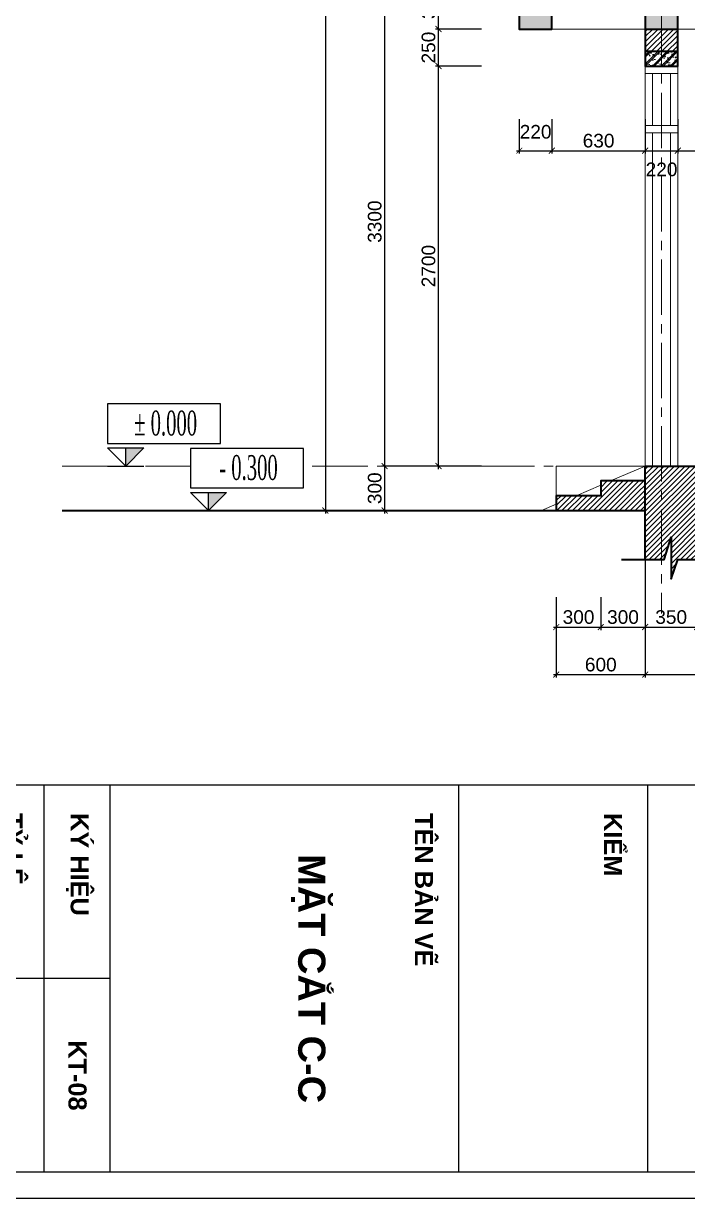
# Model space of a CAD drawing. Header units: millimetres. Extents: x 522695 to 636011, y 461124 to 505319.
# Drawn here: x 619213 to 623693, y 470134 to 478066 of the extents above; entities that cross this region are included whole.
import ezdxf
from ezdxf.enums import TextEntityAlignment as Align

# ---------------------------------------------------------------- set-up
doc = ezdxf.new("R2010")
doc.units = ezdxf.units.MM
doc.header["$LTSCALE"] = 500
doc.header["$MEASUREMENT"] = 0
doc.linetypes.add('CENTER2', pattern=[1.125, 0.75, -0.125, 0.125, -0.125])
doc.layers.get('0').update_dxf_attribs({"linetype": 'CONTINUOUS'})
doc.layers.get('DEFPOINTS').update_dxf_attribs({"color": 250, "linetype": 'CONTINUOUS'})
for name, color, linetype, lineweight in [('DH_CAT', 3, 'CONTINUOUS', 35), ('DH_HATCH', 250, 'CONTINUOUS', 5), ('DH_KTHUOC', 8, 'CONTINUOUS', 5), ('DH_NETMANH', 9, 'CONTINUOUS', 5), ('DH_NOITHAT', 252, 'CONTINUOUS', 9), ('DH_TEXT', 4, 'CONTINUOUS', 13), ('DH_TRUC', 251, 'CENTER2', 5), ('TEXT', 3, 'CONTINUOUS', 25)]:
    doc.layers.add(name, color=color, linetype=linetype, lineweight=lineweight)
doc.layers.add('E_Thay', color=33, linetype='CONTINUOUS')
doc.layers.add('IN', color=5, linetype='CONTINUOUS')
doc.styles.add('DH_ARIAL_B', font='arialbd.ttf')
doc.styles.add('DH_KITHUOC', font='arial.ttf')
doc.styles.add('ROMANSssss', font='vntimeh.shx', dxfattribs={"width": 0.55})
doc.dimstyles.new('DH_100s', dxfattribs={"dimtxt": 230, "dimasz": 100, "dimexe": 50, "dimexo": 0, "dimgap": 50, "dimtad": 1, "dimdec": 0, "dimzin": 0, "dimdsep": 46, "dimtxsty": 'DH_KITHUOC', "dimblk1": 'ARCHTICK', "dimblk2": 'ARCHTICK', "dimsah": 1, "dimcen": 90, "dimdle": 50, "dimclrd": 8, "dimclre": 8, "dimclrt": 4, "dimadec": 0, "dimazin": 0, "dimtfac": 100, "dimtdec": 0, "dimtofl": 0, "dimtmove": 2, "dimatfit": 3, "dimldrblk": 'ARCHTICK', "dimfxl": 1, "dimtolj": 2, "dimtzin": 0, "dimarcsym": 0})

# ---------------------------------------------------------------- blocks, each defined once
blk = doc.blocks.new('KHUNGTEN_A3')
at = {"color": 3}
blk.add_lwpolyline([(0, 14850), (21000, 14850), (21000, 0), (0, 0)], close=True, dxfattribs=at)
blk.add_lwpolyline([(379.8, 14704), (20854, 14704), (20854, 146), (379.8, 146)], close=True)
for points in [[(18720.5, 14704), (18720.5, 146)], [(18720.5, 4565.7), (20854, 4565.7)], [(18720.5, 3523.2), (20854, 3523.2)], [(18720.5, 1602.4), (20854, 1602.4)], [(19787.2, 1602.4), (19787.2, 146)], [(18720.5, 1238.3), (20854, 1238.3)]]:
    blk.add_lwpolyline(points)
at = {"layer": 'DH_TEXT', "char_height": 100, "attachment_point": 4, "style": 'DH_ARIAL_B'}
for s, insert, width in [('KIỂM', (18874.4, 4375.6), 1830.82), ('TÊN BẢN VẼ', (18874.4, 3333.1), 1830.82), ('KÝ HIỆU', (18874.4, 1422.8), 788.512), ('TỶ LỆ', (18874.4, 1058.7), 788.512)]:
    blk.add_mtext(s, dxfattribs=dict(at, insert=insert, width=width))
blk = doc.blocks.new('CosSan')
at = {"lineweight": 25}
blk.add_hatch(color=8, dxfattribs=at).paths.add_polyline_path([(160, 160), (0, 160), (0, 0)])
at = {"color": 8, "lineweight": 25}
for p, q in [((0, 0), (0, 160)), ((-160, 0), (160, 0))]:
    blk.add_line(p, q, dxfattribs=at)
blk.add_lwpolyline([(0, 0), (-160, 160), (160, 160)], close=True, dxfattribs=at)
at = {"color": 8}
blk.add_wipeout([(-161, 550), (-161, 200), (839, 200), (839, 550)], dxfattribs=at).dxf.layer = 'E_Thay'
at = {"color": 8, "lineweight": 25}
blk.add_lwpolyline([(-161, 200), (839, 200), (839, 550), (-161, 550)], close=True, dxfattribs=at)
at = {"layer": 'E_Thay', "color": 8, "lineweight": 25}
blk.add_line((-160, 160), (160, 160), dxfattribs=at)
at = {"style": 'ROMANSssss', "width": 0.55}
blk.add_attdef('%%P0,000', text='', height=220, dxfattribs=at).set_placement((353, 271), align=Align.CENTER)
blk = doc.blocks.new('_ARCHTICK')
at = {"color": 0, "linetype": 'ByBlock', "const_width": 0.15}
blk.add_lwpolyline([(-0.5, -0.5), (0.5, 0.5)], dxfattribs=at)
blk = doc.blocks.new('*D724')
at = {"layer": 'DEFPOINTS', "color": 0, "transparency": 16777216}
for p in [(621649.5, 475078.4), (622303.5, 475078.4), (622303.5, 474778.4)]:
    blk.add_point(p, dxfattribs=at)
at = {"layer": 'DH_KTHUOC', "color": 8, "lineweight": -2, "transparency": 16777216}
for p, q in [((622303.5, 475078.4), (621629.5, 475078.4)), ((621649.5, 474758.4), (621649.5, 475098.4)), ((622303.5, 474778.4), (621629.5, 474778.4))]:
    blk.add_line(p, q, dxfattribs=at)
at = {"layer": 'DH_KTHUOC', "color": 8, "lineweight": -2, "transparency": 16777216, "xscale": 40, "yscale": 40, "zscale": 40}
for p, rotation in [((621649.5, 475078.4), 90), ((621649.5, 474778.4), 270)]:
    blk.add_blockref('_ARCHTICK', p, dxfattribs=dict(at, rotation=rotation))
at = {"layer": 'DH_KTHUOC', "color": 4, "transparency": 16777216, "insert": (621582.5, 474928.4), "char_height": 92, "attachment_point": 5, "rotation": 90, "style": 'DH_KITHUOC'}
blk.add_mtext('\\A2;300', dxfattribs=at)
blk = doc.blocks.new('*D725')
at = {"layer": 'DEFPOINTS', "color": 0, "transparency": 16777216}
for p in [(622012.5, 477778.4), (622303.5, 477778.4), (622303.5, 475078.4)]:
    blk.add_point(p, dxfattribs=at)
at = {"layer": 'DH_KTHUOC', "color": 8, "lineweight": -2, "transparency": 16777216}
for p, q in [((622303.5, 477778.4), (621992.5, 477778.4)), ((622012.5, 475058.4), (622012.5, 477798.4)), ((622303.5, 475078.4), (621992.5, 475078.4))]:
    blk.add_line(p, q, dxfattribs=at)
at = {"layer": 'DH_KTHUOC', "color": 8, "lineweight": -2, "transparency": 16777216, "xscale": 40, "yscale": 40, "zscale": 40}
for p, rotation in [((622012.5, 477778.4), 90), ((622012.5, 475078.4), 270)]:
    blk.add_blockref('_ARCHTICK', p, dxfattribs=dict(at, rotation=rotation))
at = {"layer": 'DH_KTHUOC', "color": 4, "transparency": 16777216, "insert": (621945.5, 476428.4), "char_height": 92, "attachment_point": 5, "rotation": 90, "style": 'DH_KITHUOC'}
blk.add_mtext('\\A2;2700', dxfattribs=at)
blk = doc.blocks.new('*D726')
at = {"layer": 'DEFPOINTS', "color": 0, "transparency": 16777216}
for p in [(622012.5, 478028.4), (622303.5, 478028.4), (622303.5, 477778.4)]:
    blk.add_point(p, dxfattribs=at)
at = {"layer": 'DH_KTHUOC', "color": 8, "lineweight": -2, "transparency": 16777216}
for p, q in [((622303.5, 478028.4), (621992.5, 478028.4)), ((622012.5, 477758.4), (622012.5, 478048.4)), ((622303.5, 477778.4), (621992.5, 477778.4))]:
    blk.add_line(p, q, dxfattribs=at)
at = {"layer": 'DH_KTHUOC', "color": 8, "lineweight": -2, "transparency": 16777216, "xscale": 40, "yscale": 40, "zscale": 40}
for p, rotation in [((622012.5, 478028.4), 90), ((622012.5, 477778.4), 270)]:
    blk.add_blockref('_ARCHTICK', p, dxfattribs=dict(at, rotation=rotation))
at = {"layer": 'DH_KTHUOC', "color": 4, "transparency": 16777216, "insert": (621945.5, 477903.4), "char_height": 92, "attachment_point": 5, "rotation": 90, "style": 'DH_KITHUOC'}
blk.add_mtext('\\A2;250', dxfattribs=at)
blk = doc.blocks.new('*D727')
at = {"layer": 'DEFPOINTS', "color": 0, "transparency": 16777216}
for p in [(622012.5, 478378.4), (622303.5, 478378.4), (622303.5, 478028.4)]:
    blk.add_point(p, dxfattribs=at)
at = {"layer": 'DH_KTHUOC', "color": 8, "lineweight": -2, "transparency": 16777216}
for p, q in [((622012.5, 478008.4), (622012.5, 478398.4)), ((622303.5, 478378.4), (621992.5, 478378.4)), ((622303.5, 478028.4), (621992.5, 478028.4))]:
    blk.add_line(p, q, dxfattribs=at)
at = {"layer": 'DH_KTHUOC', "color": 8, "lineweight": -2, "transparency": 16777216, "xscale": 40, "yscale": 40, "zscale": 40}
for p, rotation in [((622012.5, 478378.4), 90), ((622012.5, 478028.4), 270)]:
    blk.add_blockref('_ARCHTICK', p, dxfattribs=dict(at, rotation=rotation))
at = {"layer": 'DH_KTHUOC', "color": 4, "transparency": 16777216, "insert": (621945.5, 478203.4), "char_height": 92, "attachment_point": 5, "rotation": 90, "style": 'DH_KITHUOC'}
blk.add_mtext('\\A2;350', dxfattribs=at)
blk = doc.blocks.new('*D746')
at = {"layer": 'DEFPOINTS', "color": 0, "transparency": 16777216}
for p in [(621649.5, 478378.4), (622303.5, 478378.4), (622303.5, 475078.4)]:
    blk.add_point(p, dxfattribs=at)
at = {"layer": 'DH_KTHUOC', "color": 8, "lineweight": -2, "transparency": 16777216}
for p, q in [((621649.5, 475058.4), (621649.5, 478398.4)), ((622303.5, 478378.4), (621629.5, 478378.4)), ((622303.5, 475078.4), (621629.5, 475078.4))]:
    blk.add_line(p, q, dxfattribs=at)
at = {"layer": 'DH_KTHUOC', "color": 8, "lineweight": -2, "transparency": 16777216, "xscale": 40, "yscale": 40, "zscale": 40}
for p, rotation in [((621649.5, 478378.4), 90), ((621649.5, 475078.4), 270)]:
    blk.add_blockref('_ARCHTICK', p, dxfattribs=dict(at, rotation=rotation))
at = {"layer": 'DH_KTHUOC', "color": 4, "transparency": 16777216, "insert": (621582.5, 476728.4), "char_height": 92, "attachment_point": 5, "rotation": 90, "style": 'DH_KITHUOC'}
blk.add_mtext('\\A2;3300', dxfattribs=at)
blk = doc.blocks.new('*D752')
at = {"layer": 'DEFPOINTS', "color": 0, "transparency": 16777216}
for p in [(622303.5, 493978.4), (621249.5, 474778.4), (622303.5, 474778.4)]:
    blk.add_point(p, dxfattribs=at)
at = {"layer": 'DH_KTHUOC', "color": 8, "lineweight": -2, "transparency": 16777216}
for p, q in [((622303.5, 493978.4), (621229.5, 493978.4)), ((621249.5, 493998.4), (621249.5, 474758.4)), ((622303.5, 474778.4), (621229.5, 474778.4))]:
    blk.add_line(p, q, dxfattribs=at)
at = {"layer": 'DH_KTHUOC', "color": 8, "lineweight": -2, "transparency": 16777216, "xscale": 40, "yscale": 40, "zscale": 40}
for p, rotation in [((621249.5, 493978.4), 90), ((621249.5, 474778.4), 270)]:
    blk.add_blockref('_ARCHTICK', p, dxfattribs=dict(at, rotation=rotation))
at = {"layer": 'DH_KTHUOC', "color": 4, "transparency": 16777216, "insert": (621182.5, 484378.4), "char_height": 92, "attachment_point": 5, "rotation": 90, "style": 'DH_KITHUOC'}
blk.add_mtext('\\A2;19200', dxfattribs=at)
blk = doc.blocks.new('*D759')
at = {"layer": 'DEFPOINTS', "color": 0, "transparency": 16777216}
for p in [(622557.9, 477421), (622777.9, 477421), (622777.9, 477207.5)]:
    blk.add_point(p, dxfattribs=at)
at = {"layer": 'DH_KTHUOC', "color": 8, "lineweight": -2, "transparency": 16777216}
for p, q in [((622557.9, 477421), (622557.9, 477187.5)), ((622777.9, 477421), (622777.9, 477187.5)), ((622537.9, 477207.5), (622797.9, 477207.5))]:
    blk.add_line(p, q, dxfattribs=at)
at = {"layer": 'DH_KTHUOC', "color": 8, "lineweight": -2, "transparency": 16777216, "xscale": 40, "yscale": 40, "zscale": 40, "rotation": 180}
blk.add_blockref('_ARCHTICK', (622557.9, 477207.5), dxfattribs=at)
at = {"layer": 'DH_KTHUOC', "color": 8, "lineweight": -2, "transparency": 16777216, "xscale": 40, "yscale": 40, "zscale": 40}
blk.add_blockref('_ARCHTICK', (622777.9, 477207.5), dxfattribs=at)
at = {"layer": 'DH_KTHUOC', "color": 4, "transparency": 16777216, "insert": (622667.9, 477334.4), "char_height": 92, "attachment_point": 5, "style": 'DH_KITHUOC'}
blk.add_mtext('\\A2;220', dxfattribs=at)
blk = doc.blocks.new('*D760')
at = {"layer": 'DEFPOINTS', "color": 0, "transparency": 16777216}
for p in [(622777.9, 477421), (623407.5, 477421), (623407.5, 477207.5)]:
    blk.add_point(p, dxfattribs=at)
at = {"layer": 'DH_KTHUOC', "color": 8, "lineweight": -2, "transparency": 16777216}
for p, q in [((622777.9, 477421), (622777.9, 477187.5)), ((623407.5, 477421), (623407.5, 477187.5)), ((622757.9, 477207.5), (623427.5, 477207.5))]:
    blk.add_line(p, q, dxfattribs=at)
at = {"layer": 'DH_KTHUOC', "color": 8, "lineweight": -2, "transparency": 16777216, "xscale": 40, "yscale": 40, "zscale": 40, "rotation": 180}
blk.add_blockref('_ARCHTICK', (622777.9, 477207.5), dxfattribs=at)
at = {"layer": 'DH_KTHUOC', "color": 8, "lineweight": -2, "transparency": 16777216, "xscale": 40, "yscale": 40, "zscale": 40}
blk.add_blockref('_ARCHTICK', (623407.5, 477207.5), dxfattribs=at)
at = {"layer": 'DH_KTHUOC', "color": 4, "transparency": 16777216, "insert": (623092.7, 477274.5), "char_height": 92, "attachment_point": 5, "style": 'DH_KITHUOC'}
blk.add_mtext('\\A2;630', dxfattribs=at)
blk = doc.blocks.new('*D761')
at = {"layer": 'DEFPOINTS', "color": 0, "transparency": 16777216}
for p in [(623407.5, 477421), (623627.5, 477421), (623627.5, 477207.5)]:
    blk.add_point(p, dxfattribs=at)
at = {"layer": 'DH_KTHUOC', "color": 8, "lineweight": -2, "transparency": 16777216}
for p, q in [((623407.5, 477421), (623407.5, 477187.5)), ((623627.5, 477421), (623627.5, 477187.5)), ((623387.5, 477207.5), (623647.5, 477207.5))]:
    blk.add_line(p, q, dxfattribs=at)
at = {"layer": 'DH_KTHUOC', "color": 8, "lineweight": -2, "transparency": 16777216, "xscale": 40, "yscale": 40, "zscale": 40, "rotation": 180}
blk.add_blockref('_ARCHTICK', (623407.5, 477207.5), dxfattribs=at)
at = {"layer": 'DH_KTHUOC', "color": 8, "lineweight": -2, "transparency": 16777216, "xscale": 40, "yscale": 40, "zscale": 40}
blk.add_blockref('_ARCHTICK', (623627.5, 477207.5), dxfattribs=at)
at = {"layer": 'DH_KTHUOC', "color": 4, "transparency": 16777216, "insert": (623517.5, 477080.5), "char_height": 92, "attachment_point": 5, "style": 'DH_KITHUOC'}
blk.add_mtext('\\A2;220', dxfattribs=at)
blk = doc.blocks.new('*D762')
at = {"layer": 'DEFPOINTS', "color": 0, "transparency": 16777216}
for p in [(623627.5, 477421), (627107.5, 477421), (627107.5, 477207.5)]:
    blk.add_point(p, dxfattribs=at)
at = {"layer": 'DH_KTHUOC', "color": 8, "lineweight": -2, "transparency": 16777216}
for p, q in [((623627.5, 477421), (623627.5, 477187.5)), ((627107.5, 477421), (627107.5, 477187.5)), ((623607.5, 477207.5), (627127.5, 477207.5))]:
    blk.add_line(p, q, dxfattribs=at)
at = {"layer": 'DH_KTHUOC', "color": 8, "lineweight": -2, "transparency": 16777216, "xscale": 40, "yscale": 40, "zscale": 40, "rotation": 180}
blk.add_blockref('_ARCHTICK', (623627.5, 477207.5), dxfattribs=at)
at = {"layer": 'DH_KTHUOC', "color": 8, "lineweight": -2, "transparency": 16777216, "xscale": 40, "yscale": 40, "zscale": 40}
blk.add_blockref('_ARCHTICK', (627107.5, 477207.5), dxfattribs=at)
at = {"layer": 'DH_KTHUOC', "color": 4, "transparency": 16777216, "insert": (625367.5, 477274.5), "char_height": 92, "attachment_point": 5, "style": 'DH_KITHUOC'}
blk.add_mtext('\\A2;3480', dxfattribs=at)
blk = doc.blocks.new('*D836')
at = {"layer": 'DEFPOINTS', "color": 0, "transparency": 16777216}
for p in [(622807.5, 474194), (623107.5, 474194), (623107.5, 473991.5)]:
    blk.add_point(p, dxfattribs=at)
at = {"layer": 'DH_KTHUOC', "color": 8, "lineweight": -2, "transparency": 16777216}
for p, q in [((622807.5, 474194), (622807.5, 473971.5)), ((623107.5, 474194), (623107.5, 473971.5)), ((622787.5, 473991.5), (623127.5, 473991.5))]:
    blk.add_line(p, q, dxfattribs=at)
at = {"layer": 'DH_KTHUOC', "color": 8, "lineweight": -2, "transparency": 16777216, "xscale": 40, "yscale": 40, "zscale": 40, "rotation": 180}
blk.add_blockref('_ARCHTICK', (622807.5, 473991.5), dxfattribs=at)
at = {"layer": 'DH_KTHUOC', "color": 8, "lineweight": -2, "transparency": 16777216, "xscale": 40, "yscale": 40, "zscale": 40}
blk.add_blockref('_ARCHTICK', (623107.5, 473991.5), dxfattribs=at)
at = {"layer": 'DH_KTHUOC', "color": 4, "transparency": 16777216, "insert": (622957.5, 474058.5), "char_height": 92, "attachment_point": 5, "style": 'DH_KITHUOC'}
blk.add_mtext('\\A2;300', dxfattribs=at)
blk = doc.blocks.new('*D837')
at = {"layer": 'DEFPOINTS', "color": 0, "transparency": 16777216}
for p in [(623407.5, 474778.4), (623107.5, 474194), (623407.5, 473991.5)]:
    blk.add_point(p, dxfattribs=at)
at = {"layer": 'DH_KTHUOC', "color": 8, "lineweight": -2, "transparency": 16777216}
for p, q in [((623407.5, 474778.4), (623407.5, 473971.5)), ((623107.5, 474194), (623107.5, 473971.5)), ((623087.5, 473991.5), (623427.5, 473991.5))]:
    blk.add_line(p, q, dxfattribs=at)
at = {"layer": 'DH_KTHUOC', "color": 8, "lineweight": -2, "transparency": 16777216, "xscale": 40, "yscale": 40, "zscale": 40, "rotation": 180}
blk.add_blockref('_ARCHTICK', (623107.5, 473991.5), dxfattribs=at)
at = {"layer": 'DH_KTHUOC', "color": 8, "lineweight": -2, "transparency": 16777216, "xscale": 40, "yscale": 40, "zscale": 40}
blk.add_blockref('_ARCHTICK', (623407.5, 473991.5), dxfattribs=at)
at = {"layer": 'DH_KTHUOC', "color": 4, "transparency": 16777216, "insert": (623257.5, 474058.5), "char_height": 92, "attachment_point": 5, "style": 'DH_KITHUOC'}
blk.add_mtext('\\A2;300', dxfattribs=at)
blk = doc.blocks.new('*D838')
at = {"layer": 'DEFPOINTS', "color": 0, "transparency": 16777216}
for p in [(623407.5, 474778.4), (623757.5, 474446.9), (623757.5, 473991.5)]:
    blk.add_point(p, dxfattribs=at)
at = {"layer": 'DH_KTHUOC', "color": 8, "lineweight": -2, "transparency": 16777216}
for p, q in [((623407.5, 474778.4), (623407.5, 473971.5)), ((623757.5, 474446.9), (623757.5, 473971.5)), ((623387.5, 473991.5), (623777.5, 473991.5))]:
    blk.add_line(p, q, dxfattribs=at)
at = {"layer": 'DH_KTHUOC', "color": 8, "lineweight": -2, "transparency": 16777216, "xscale": 40, "yscale": 40, "zscale": 40, "rotation": 180}
blk.add_blockref('_ARCHTICK', (623407.5, 473991.5), dxfattribs=at)
at = {"layer": 'DH_KTHUOC', "color": 8, "lineweight": -2, "transparency": 16777216, "xscale": 40, "yscale": 40, "zscale": 40}
blk.add_blockref('_ARCHTICK', (623757.5, 473991.5), dxfattribs=at)
at = {"layer": 'DH_KTHUOC', "color": 4, "transparency": 16777216, "insert": (623582.5, 474058.5), "char_height": 92, "attachment_point": 5, "style": 'DH_KITHUOC'}
blk.add_mtext('\\A2;350', dxfattribs=at)
blk = doc.blocks.new('*D843')
at = {"layer": 'DEFPOINTS', "color": 0, "transparency": 16777216}
for p in [(622807.5, 474194), (623407.5, 474194), (623407.5, 473670.5)]:
    blk.add_point(p, dxfattribs=at)
at = {"layer": 'DH_KTHUOC', "color": 8, "lineweight": -2, "transparency": 16777216}
for p, q in [((622807.5, 474194), (622807.5, 473650.5)), ((623407.5, 474194), (623407.5, 473650.5)), ((622787.5, 473670.5), (623427.5, 473670.5))]:
    blk.add_line(p, q, dxfattribs=at)
at = {"layer": 'DH_KTHUOC', "color": 8, "lineweight": -2, "transparency": 16777216, "xscale": 40, "yscale": 40, "zscale": 40, "rotation": 180}
blk.add_blockref('_ARCHTICK', (622807.5, 473670.5), dxfattribs=at)
at = {"layer": 'DH_KTHUOC', "color": 8, "lineweight": -2, "transparency": 16777216, "xscale": 40, "yscale": 40, "zscale": 40}
blk.add_blockref('_ARCHTICK', (623407.5, 473670.5), dxfattribs=at)
at = {"layer": 'DH_KTHUOC', "color": 4, "transparency": 16777216, "insert": (623107.5, 473737.5), "char_height": 92, "attachment_point": 5, "style": 'DH_KITHUOC'}
blk.add_mtext('\\A2;600', dxfattribs=at)
blk = doc.blocks.new('*D844')
at = {"layer": 'DEFPOINTS', "color": 0, "transparency": 16777216}
for p in [(623407.5, 474194), (630607.5, 474194), (630607.5, 473670.5)]:
    blk.add_point(p, dxfattribs=at)
at = {"layer": 'DH_KTHUOC', "color": 8, "lineweight": -2, "transparency": 16777216}
for p, q in [((623407.5, 474194), (623407.5, 473650.5)), ((630607.5, 474194), (630607.5, 473650.5)), ((623387.5, 473670.5), (630627.5, 473670.5))]:
    blk.add_line(p, q, dxfattribs=at)
at = {"layer": 'DH_KTHUOC', "color": 8, "lineweight": -2, "transparency": 16777216, "xscale": 40, "yscale": 40, "zscale": 40, "rotation": 180}
blk.add_blockref('_ARCHTICK', (623407.5, 473670.5), dxfattribs=at)
at = {"layer": 'DH_KTHUOC', "color": 8, "lineweight": -2, "transparency": 16777216, "xscale": 40, "yscale": 40, "zscale": 40}
blk.add_blockref('_ARCHTICK', (630607.5, 473670.5), dxfattribs=at)
at = {"layer": 'DH_KTHUOC', "color": 4, "transparency": 16777216, "insert": (627007.5, 473737.5), "char_height": 92, "attachment_point": 5, "style": 'DH_KITHUOC'}
blk.add_mtext('\\A2;7200', dxfattribs=at)

msp = doc.modelspace()

# ---------------------------------------------------------------- hatches: boundary and pattern name
at = {"layer": 'DH_HATCH'}
h = msp.add_hatch(dxfattribs=at)
h.set_pattern_fill('CHAU-01', color=256, scale=10, style=0, pattern_type=2)
h.set_pattern_definition([(50, (622557.9, 478028.39), (71.726, -6.2752), [7.5, -82.5]), (355, (622557.9, 478028.39), (-13.8751, 75.2192), [6, -66]), (100.4514, (622563.88, 478027.866), (57.85094, 68.94395), [6.374, -70.1142]), (46.1842, (622557.9, 478048.39), (106.7241, -16.5519), [11.25, -123.75]), (96.6356, (622566.8, 478047.01), (93.4663, 97.4118), [9.561, -105.1713]), (351.1842, (622557.9, 478048.39), (93.4662, 97.4119), [9, -99]), (21, (622567.9, 478043.39), (59.6907, -40.2619), [7.5, -82.5]), (326, (622567.9, 478043.39), (24.3315, 72.515), [6, -66]), (71.4514, (622572.876, 478040.034), (84.02226, 32.25305), [6.374, -70.1142]), (37.5, (622557.902, 478028.389), (1.215986, 33.289385), [0, -65.2, 0, -67, 0, -66.25]), (7.5, (622557.902, 478028.39), (26.30695, 39.44117), [0, -38.2, 0, -63.7, 0, -25.25]), (327.5, (622535.602, 478028.39), (53.38224, -2.25549), [0, -25, 0, -78, 0, -103.5]), (317.5, (622525.6, 478028.39), (58.31862, 10.0105), [0, -32.5, 0, -51.8, 0, -73.5]), (45, (622557.9, 478028.39), (-30.05204, 30.05204), []), (45, (622557.9, 478040.64), (-30.05204, 30.05204), [])])
h.paths.add_polyline_path([(622557.9, 478378.4), (622557.9, 478028.4), (622777.9, 478028.4), (622777.9, 478278.4), (623407.5, 478278.4), (623407.5, 478028.4), (623627.5, 478028.4), (623627.5, 478278.4), (627107.5, 478278.4), (627107.5, 478028.4), (627327.5, 478028.4), (627327.5, 478228.4), (629577.5, 478228.4), (629577.5, 478028.4), (629797.5, 478028.4), (629797.5, 478378.4), (629687.5, 478378.4), (629687.5, 478328.4), (627327.5, 478328.4), (627327.5, 478378.4)])
h.paths.add_polyline_path([(630387.5, 478378.4), (630607.5, 478378.4), (630607.5, 478028.4), (630387.5, 478028.4)])
h = msp.add_hatch(dxfattribs=at)
h.set_pattern_fill('ANSI31', color=256, scale=200, style=0)
h.set_pattern_definition([(45, (623407.542, 475078.389), (-17.67767, 17.67767), [])])
h.paths.add_polyline_path([(623517.5, 478028.4), (623407.5, 478028.4), (623407.5, 477878.4), (623517.5, 477878.4)])
h.paths.add_polyline_path([(623627.5, 478028.4), (623517.5, 478028.4), (623517.5, 477878.4), (623627.5, 477878.4)])
h.paths.add_polyline_path([(630607.5, 478028.4), (630497.5, 478028.4), (630497.5, 475078.4), (630607.5, 475078.4)])
h = msp.add_hatch(dxfattribs=at)
h.set_pattern_fill('CHAU-01', color=256, scale=10, style=0, pattern_type=2)
h.set_pattern_definition([(50, (623407.54, 477778.39), (71.726, -6.275), [7.5, -82.5]), (355, (623407.54, 477778.39), (-13.875, 75.22), [6, -66]), (100.45, (623413.52, 477777.866), (57.85, 68.944), [6.374, -70.114]), (46.184, (623407.54, 477798.39), (106.724, -16.552), [11.25, -123.75]), (96.636, (623416.44, 477797.01), (93.466, 97.41), [9.56, -105.17]), (351.184, (623407.54, 477798.39), (93.466, 97.41), [9, -99]), (21, (623417.54, 477793.39), (59.69, -40.262), [7.5, -82.5]), (326, (623417.54, 477793.39), (24.332, 72.515), [6, -66]), (71.45, (623422.516, 477790.034), (84.022, 32.253), [6.374, -70.114]), (37.5, (623407.542, 477778.389), (1.216, 33.2894), [0, -65.2, 0, -67, 0, -66.25]), (7.5, (623407.542, 477778.39), (26.307, 39.441), [0, -38.2, 0, -63.7, 0, -25.25]), (327.5, (623385.242, 477778.39), (53.3822, -2.2555), [0, -25, 0, -78, 0, -103.5]), (317.5, (623375.24, 477778.39), (58.319, 10.0105), [0, -32.5, 0, -51.8, 0, -73.5]), (45, (623407.54, 477778.39), (-30.052, 30.052), []), (45, (623407.54, 477790.64), (-30.052, 30.052), [])])
h.paths.add_polyline_path([(623627.5, 477878.4), (623517.5, 477878.4), (623517.5, 477778.4), (623627.5, 477778.4)])
h.paths.add_polyline_path([(623517.5, 477878.4), (623407.5, 477878.4), (623407.5, 477778.4), (623517.5, 477778.4)])
h = msp.add_hatch(dxfattribs=at)
h.set_pattern_fill('ANSI31', color=256, scale=200, style=0)
h.set_pattern_definition([(45, (622807.542, 474316.139), (-17.67767, 17.67767), [])])
h.paths.add_polyline_path([(623407.5, 474978.4), (623107.5, 474978.4), (623107.5, 474878.4), (622807.5, 474878.4), (622807.5, 474778.4), (623407.5, 474778.4)])
h.paths.add_polyline_path([(623517.5, 475078.4), (623407.5, 475078.4), (623407.5, 474446.9), (623517.5, 474446.9)])
h.paths.add_polyline_path([(623757.5, 475078.4), (623517.5, 475078.4), (623517.5, 474446.9), (623534.7, 474446.9), (623581.6, 474597.2), (623581.6, 474316.1), (623626.5, 474446.9), (623757.5, 474446.9)])
h.paths.add_polyline_path([(627217.5, 475078.4), (627042.5, 475078.4), (627042.5, 474446.9), (627169.7, 474446.9), (627217.5, 474600.2)])
h.paths.add_polyline_path([(627392.5, 475078.4), (627217.5, 475078.4), (627217.5, 474318.9), (627261.5, 474446.9), (627392.5, 474446.9)])
h.paths.add_polyline_path([(630497.5, 475078.4), (630257.5, 475078.4), (630257.5, 474446.9), (630384.7, 474446.9), (630431.6, 474597.2), (630431.6, 474316.1), (630476.5, 474446.9), (630497.5, 474446.9)])
h.paths.add_polyline_path([(630607.5, 475078.4), (630497.5, 475078.4), (630497.5, 474446.9), (630607.5, 474446.9)])

# ---------------------------------------------------------------- linework, layer by layer
at = {"layer": 'DH_CAT'}
msp.add_lwpolyline([(622557.9, 478378.4), (622557.9, 478028.4), (622777.9, 478028.4), (622777.9, 478278.4), (623407.5, 478278.4), (623407.5, 478028.4), (623627.5, 478028.4), (623627.5, 478278.4), (627107.5, 478278.4), (627107.5, 478028.4), (627327.5, 478028.4), (627327.5, 478228.4), (629577.5, 478228.4), (629577.5, 478028.4), (629797.5, 478028.4), (629797.5, 478378.4), (629687.5, 478378.4), (629687.5, 478328.4), (627327.5, 478328.4), (627327.5, 478378.4)], close=True, dxfattribs=at)
for points in [[(623407.5, 478028.4), (623407.5, 477778.4), (623627.5, 477778.4), (623627.5, 478028.4)], [(623407.5, 477878.4), (623627.5, 477878.4)], [(623407.5, 474446.9), (623407.5, 475078.4)], [(623407.5, 475078.4), (630607.5, 475078.4)], [(623407.5, 474978.4), (623107.5, 474978.4), (623107.5, 474878.4), (622807.5, 474878.4), (622807.5, 474778.4)], [(619473.8, 474778.4), (623407.5, 474778.4)], [(623247.8, 474446.9), (623534.7, 474446.9), (623581.6, 474597.2), (623581.6, 474316.1), (623626.5, 474446.9), (623897.9, 474446.9)]]:
    msp.add_lwpolyline(points, dxfattribs=at)
at = {"layer": 'DH_NETMANH'}
for points in [[(622777.9, 478028.4), (623407.5, 478028.4)], [(623627.5, 478028.4), (627107.5, 478028.4)], [(623407.5, 477778.4), (623407.5, 475078.4)], [(623627.5, 477778.4), (623627.5, 475078.4)], [(623174.2, 474978.4), (623407.5, 475078.4)], [(622940.9, 474878.4), (623107.5, 474949.8)], [(622707.5, 474778.4), (622807.5, 474821.2)]]:
    msp.add_lwpolyline(points, dxfattribs=at)
at = {"layer": 'DH_NOITHAT'}
for points in [[(623457.5, 477378.4), (623457.5, 477728.4)], [(623577.5, 477378.4), (623577.5, 477728.4)], [(623457.5, 477328.4), (623457.5, 475078.4)], [(623577.5, 477328.4), (623577.5, 475078.4)], [(622807.5, 474878.4), (622807.5, 475078.4), (623407.5, 475078.4)]]:
    msp.add_lwpolyline(points, dxfattribs=at)
at = {"layer": 'DH_TEXT'}
for points in [[(623407.5, 477728.4), (623627.5, 477728.4), (623627.5, 477778.4), (623407.5, 477778.4)], [(623407.5, 477328.4), (623627.5, 477328.4), (623627.5, 477378.4), (623407.5, 477378.4)]]:
    msp.add_lwpolyline(points, close=True, dxfattribs=at)
at = {"layer": 'DH_TRUC'}
msp.add_line((623517.5, 494473.6), (623517.5, 474082.1), dxfattribs=at)
msp.add_lwpolyline([(619473.8, 475078.4), (634322.9, 475078.4)], dxfattribs=at)

# ---------------------------------------------------------------- block references
at = {"xscale": 1.22400000016205, "yscale": 1.22400000016205, "zscale": 1.22400000016205, "rotation": 270}
msp.add_blockref('KHUNGTEN_A3', (617834.8, 495837.7), dxfattribs=at)

# ---------------------------------------------------------------- texts
at = {"layer": 'DH_TEXT', "attachment_point": 5, "rotation": 270, "style": 'DH_ARIAL_B'}
for s, insert, char_height, width in [('MẶT CẮT C-C', (621133.9, 471618.1), 183.6, 2240.923), ('KT-08', (619576.3, 470964.5), 122.4, 965.139)]:
    msp.add_mtext(s, dxfattribs=dict(at, insert=insert, char_height=char_height, width=width))

# ---------------------------------------------------------------- dimensions: what is measured, and where the dimension line sits
at = {"layer": 'DH_KTHUOC'}
for base, p1, p2, picture, middle in [((621649.5, 478378.4), (622303.5, 475078.4), (622303.5, 478378.4), '*D746', (621582.5, 476728.4)), ((622012.5, 478378.4), (622303.5, 478028.4), (622303.5, 478378.4), '*D727', (621945.5, 478203.4)), ((622012.5, 478028.4), (622303.5, 477778.4), (622303.5, 478028.4), '*D726', (621945.5, 477903.4)), ((622012.5, 477778.4), (622303.5, 475078.4), (622303.5, 477778.4), '*D725', (621945.5, 476428.4)), ((621649.5, 475078.4), (622303.5, 474778.4), (622303.5, 475078.4), '*D724', (621582.5, 474928.4))]:
    dim = msp.add_linear_dim(base=base, p1=p1, p2=p2, angle=90, dimstyle='DH_100s', override={"dimscale": 0.4, "dimarcsym": 2}, dxfattribs=at)
    dim.commit()
    dim.dimension.update_dxf_attribs({"geometry": picture, "text_midpoint": middle})
for base, p1, p2, picture, middle in [((622777.9, 477207.5), (622557.9, 477421), (622777.9, 477421), '*D759', (622667.9, 477334.4)), ((623627.5, 477207.5), (623407.5, 477421), (623627.5, 477421), '*D761', (623517.5, 477080.5))]:
    dim = msp.add_linear_dim(base=base, p1=p1, p2=p2, dimstyle='DH_100s', override={"dimscale": 0.4, "dimarcsym": 2}, dxfattribs=at)
    dim.commit()
    dim.dimension.update_dxf_attribs({"geometry": picture, "text_midpoint": middle, "dimtype": 128})
for base, p1, p2, picture, middle in [((623407.5, 477207.5), (622777.9, 477421), (623407.5, 477421), '*D760', (623092.7, 477274.5)), ((627107.5, 477207.5), (623627.5, 477421), (627107.5, 477421), '*D762', (625367.5, 477274.5)), ((623407.5, 473991.5), (623107.5, 474194), (623407.5, 474778.4), '*D837', (623257.5, 474058.5)), ((623757.5, 473991.5), (623407.5, 474778.4), (623757.5, 474446.9), '*D838', (623582.5, 474058.5)), ((623107.5, 473991.5), (622807.5, 474194), (623107.5, 474194), '*D836', (622957.5, 474058.5)), ((623407.5, 473670.5), (622807.5, 474194), (623407.5, 474194), '*D843', (623107.5, 473737.5)), ((630607.5, 473670.5), (623407.5, 474194), (630607.5, 474194), '*D844', (627007.5, 473737.5))]:
    dim = msp.add_linear_dim(base=base, p1=p1, p2=p2, dimstyle='DH_100s', override={"dimscale": 0.4, "dimarcsym": 2}, dxfattribs=at)
    dim.commit()
    dim.dimension.update_dxf_attribs({"geometry": picture, "text_midpoint": middle})

# ---------------------------------------------------------------- next in the draw order: block references
ref = msp.add_blockref('CosSan', (620461.5, 474778.4), dxfattribs=dict(xscale=0.7620000000000005, yscale=0.7620000000000005, zscale=0.7620000000000005))
ref.add_attrib('%%P0,000', '- 0.300', dxfattribs={"layer": 'TEXT', "height": 167.64, "style": 'ROMANSssss', "width": 0.55}).set_placement((620730.7, 474984.7), align=Align.CENTER)

# ---------------------------------------------------------------- next in the draw order: block references
ref = msp.add_blockref('CosSan', (619902.4, 475078.4), dxfattribs=dict(xscale=0.7620000000000005, yscale=0.7620000000000005, zscale=0.7620000000000005))
ref.add_attrib('%%P0,000', '%%p 0.000', dxfattribs={"layer": 'TEXT', "height": 167.64, "style": 'ROMANSssss', "width": 0.55}).set_placement((620171.6, 475284.7), align=Align.CENTER)

# ---------------------------------------------------------------- next in the draw order: dimensions: what is measured, and where the dimension line sits
dim = msp.add_linear_dim(base=(621249.5, 474778.4), p1=(622303.5, 493978.4), p2=(622303.5, 474778.4), angle=90, dimstyle='DH_100s', override={"dimscale": 0.4, "dimarcsym": 2}, dxfattribs=at)
dim.commit()
dim.dimension.update_dxf_attribs({"geometry": '*D752', "text_midpoint": (621182.5, 484378.4)})

# ---------------------------------------------------------------- next in the draw order: linework, layer by layer
at = {"layer": 'IN'}
msp.add_lwpolyline([(617834.8, 495837.7), (636011.2, 495837.7), (636011.2, 470133.7), (617834.8, 470133.7)], close=True, dxfattribs=at)

doc.saveas('drawing.dxf')
